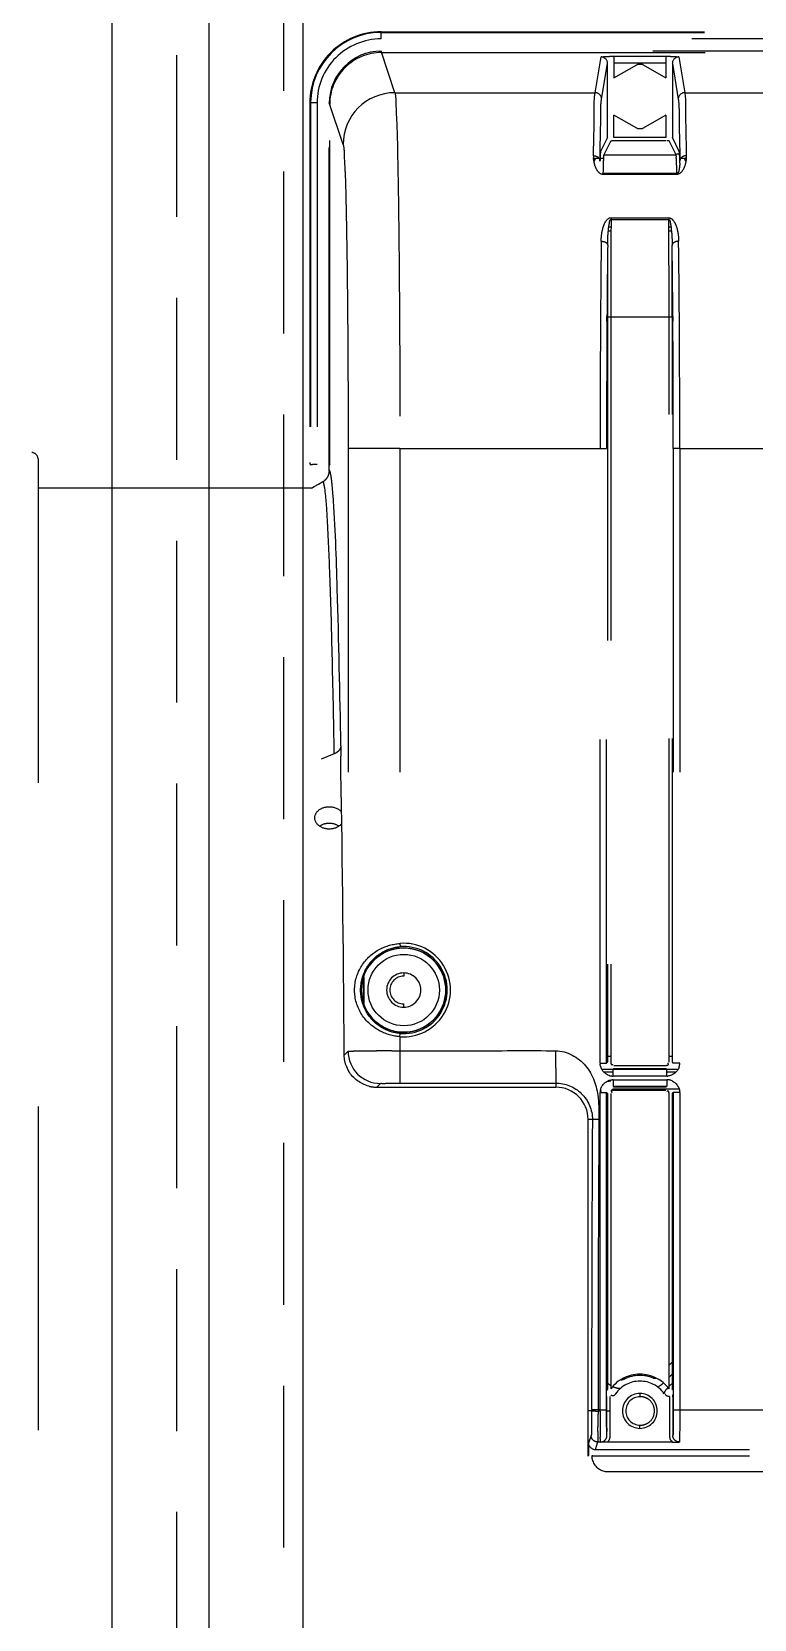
# Model space of a CAD drawing. Header units: millimetres. Extents: x 17886 to 18265, y -8727 to -7321.
# Drawn here: x 17941.433 to 17942.55, y -8659.464 to -8657.013 of the extents above; entities that cross this region are included whole.
import ezdxf

# ---------------------------------------------------------------- set-up
doc = ezdxf.new("R2010")
doc.units = ezdxf.units.MM
doc.linetypes.add('DASHED2', pattern=[0.375, 0.25, -0.125])
doc.linetypes.add('EPL_DASH', pattern=[1, 0.5, -0.5])
doc.layers.add('3551370_DKREDXF_CONTINUOUS_LINE', color=7, linetype='Continuous')
doc.layers.add('a_rahmen235', color=7, linetype='Continuous')

msp = doc.modelspace()

# ---------------------------------------------------------------- linework, layer by layer
at = {"color": 8}
msp.add_lwpolyline([(17951.40698, -8643.90357), (17951.25698, -8644.05357), (17941.70698, -8644.05357), (17941.55698, -8643.90357), (17941.55698, -8665.00357), (17941.70698, -8665.00357), (17951.25698, -8665.00357), (17951.40698, -8665.00357), (17951.40698, -8643.90357), (17941.55698, -8643.90357), (17941.70698, -8644.05357), (17941.70698, -8665.00357), (17941.55698, -8665.00357), (17951.40698, -8665.00357), (17951.25698, -8665.00357), (17951.25698, -8644.05357)], dxfattribs=at)
at = {"color": 6}
msp.add_lwpolyline([(17941.35199, -8646.20357), (17941.85199, -8646.20357), (17941.85199, -8666.20357), (17941.35199, -8666.20357)], close=True, dxfattribs=at)
at = {"layer": '3551370_DKREDXF_CONTINUOUS_LINE', "color": 6, "linetype": 'EPL_DASH'}
for p, q in [((17941.97291, -8657.01257), (17943.87303, -8657.01257)), ((17941.97291, -8657.02363), (17941.97291, -8657.01364)), ((17941.97291, -8657.01364), (17943.87303, -8657.01364)), ((17941.99427, -8657.1067), (17941.97291, -8657.04257)), ((17942.30369, -8657.1067), (17942.31288, -8657.0515)), ((17942.33288, -8657.05046), (17942.41306, -8657.05046)), ((17942.33288, -8657.06044), (17942.41306, -8657.06044)), ((17942.43306, -8657.0515), (17942.44225, -8657.1067)), ((17942.31369, -8657.11669), (17942.32288, -8657.06148)), ((17942.42306, -8657.06148), (17942.43225, -8657.11669)), ((17941.99427, -8657.1067), (17942.30369, -8657.1067)), ((17942.44225, -8657.1067), (17943.40369, -8657.1067)), ((17941.86297, -8657.1226), (17941.86297, -8657.67757)), ((17941.86405, -8657.1226), (17941.86405, -8657.68149)), ((17941.87403, -8657.1226), (17941.86405, -8657.1226)), ((17941.91428, -8657.18659), (17941.89297, -8657.1226)), ((17942.31713, -8657.20263), (17942.42881, -8657.20263)), ((17942.43448, -8657.19659), (17942.43455, -8657.20173)), ((17942.30432, -8657.20825), (17942.30199, -8657.21292)), ((17942.44395, -8657.21291), (17942.44162, -8657.20825)), ((17942.32204, -8657.45929), (17942.32209, -8657.45244)), ((17942.32288, -8657.45264), (17942.42306, -8657.45264)), ((17942.42385, -8657.45244), (17942.4239, -8657.45929)), ((17941.44297, -8657.67239), (17941.44297, -8660.61274)), ((17942.00204, -8657.65595), (17941.92206, -8657.65595)), ((17941.92206, -8657.65595), (17941.92206, -8658.58687)), ((17942.00204, -8657.65596), (17942.3114, -8657.65596)), ((17942.00204, -8657.65596), (17942.00204, -8658.42054)), ((17942.3114, -8657.65595), (17942.3214, -8657.65595)), ((17942.3114, -8658.60537), (17942.3114, -8657.65596)), ((17942.3214, -8658.60537), (17942.3214, -8657.65595)), ((17942.43454, -8657.65595), (17942.42454, -8657.65595)), ((17942.42454, -8657.65595), (17942.42454, -8658.60537)), ((17942.43454, -8657.65596), (17943.4114, -8657.65596)), ((17942.43454, -8657.65596), (17942.43454, -8658.60537)), ((17941.8655, -8657.71757), (17941.44297, -8657.71757)), ((17942.00204, -8658.42054), (17942.00245, -8658.42552)), ((17942.00204, -8658.56459), (17942.00245, -8658.55961)), ((17942.00204, -8658.56459), (17942.00204, -8658.63635)), ((17941.91601, -8658.59292), (17941.92206, -8658.58687)), ((17942.41455, -8658.62536), (17942.33139, -8658.62536)), ((17942.41454, -8658.61536), (17942.3314, -8658.61536)), ((17941.96635, -8658.64257), (17941.97205, -8658.63687)), ((17941.96635, -8658.64257), (17942.24297, -8658.64257)), ((17942.24297, -8658.63635), (17942.24297, -8658.64257)), ((17942.3114, -8659.14061), (17942.3114, -8658.65099)), ((17942.3214, -8659.14061), (17942.3214, -8658.65099)), ((17942.33139, -8658.631), (17942.41455, -8658.631)), ((17942.3314, -8658.64099), (17942.41454, -8658.64099)), ((17942.42454, -8658.65099), (17942.42454, -8659.14061)), ((17942.43454, -8658.65099), (17942.43454, -8659.14061)), ((17942.29956, -8658.69261), (17942.29297, -8658.69257)), ((17942.29297, -8659.14061), (17942.29297, -8658.69257)), ((17942.30956, -8658.69266), (17942.29956, -8658.69261)), ((17942.29297, -8659.14257), (17942.29297, -8659.14061)), ((17942.2983, -8659.14257), (17942.29297, -8659.14257)), ((17942.2983, -8659.14257), (17942.29829, -8659.14601)), ((17942.3114, -8659.14061), (17942.3214, -8659.14061)), ((17942.42454, -8659.14061), (17943.4214, -8659.14061)), ((17942.29829, -8659.14601), (17942.29828, -8659.14941)), ((17942.29764, -8659.18056), (17942.29366, -8659.19248)), ((17942.30763, -8659.19054), (17942.30365, -8659.2025)), ((17942.4229, -8659.19094), (17942.32305, -8659.19094)), ((17943.41206, -8659.19054), (17942.43388, -8659.19054))]:
    msp.add_line(p, q, dxfattribs=at)
at = {"layer": '3551370_DKREDXF_CONTINUOUS_LINE', "color": 7, "linetype": 'EPL_DASH'}
for p, q in [((17942.95297, -8657.02363), (17941.97291, -8657.02363)), ((17942.89297, -8657.04257), (17941.97291, -8657.04257)), ((17941.9736, -8657.04464), (17942.96245, -8657.04464)), ((17942.33288, -8657.05046), (17942.33288, -8657.0839)), ((17942.41306, -8657.05046), (17942.41306, -8657.06044)), ((17942.41306, -8657.06044), (17942.41306, -8657.0839)), ((17942.32288, -8657.17613), (17942.32288, -8657.06148)), ((17942.33288, -8657.0839), (17942.36797, -8657.06364)), ((17942.37797, -8657.06364), (17942.41306, -8657.0839)), ((17942.42306, -8657.06148), (17942.42306, -8657.17613)), ((17941.87403, -8657.1226), (17941.87403, -8657.681)), ((17941.89297, -8657.69138), (17941.89297, -8657.1226)), ((17941.89367, -8657.68048), (17941.89367, -8657.12469)), ((17942.33288, -8657.17604), (17942.33288, -8657.14124)), ((17942.36797, -8657.16149), (17942.33288, -8657.14124)), ((17942.41306, -8657.14124), (17942.37797, -8657.16149)), ((17942.41306, -8657.14124), (17942.41306, -8657.17604)), ((17942.32288, -8657.17613), (17942.31213, -8657.19763)), ((17942.32788, -8657.18113), (17942.31713, -8657.20263)), ((17942.41306, -8657.17604), (17942.33288, -8657.17604)), ((17942.41306, -8657.18104), (17942.33288, -8657.18104)), ((17942.42881, -8657.20263), (17942.41806, -8657.18113)), ((17942.43381, -8657.19763), (17942.42306, -8657.17613)), ((17942.30995, -8657.20825), (17942.30432, -8657.20825)), ((17942.31713, -8657.20825), (17942.31125, -8657.20825)), ((17942.43006, -8657.23125), (17942.31588, -8657.23125)), ((17942.44162, -8657.20825), (17942.43599, -8657.20825)), ((17942.43006, -8657.23284), (17942.31588, -8657.23284)), ((17942.3284, -8657.30253), (17942.32832, -8657.3139)), ((17942.3284, -8657.2998), (17942.41754, -8657.2998)), ((17942.3284, -8657.29981), (17942.3284, -8657.30253)), ((17942.3284, -8657.30253), (17942.41754, -8657.30253)), ((17942.41754, -8657.29981), (17942.41754, -8657.30253)), ((17942.41762, -8657.3139), (17942.41754, -8657.30253)), ((17942.32417, -8657.32009), (17942.3283, -8657.32009)), ((17942.32484, -8657.3141), (17942.32833, -8657.3141)), ((17942.32832, -8657.3139), (17942.32828, -8657.31983)), ((17942.41761, -8657.3141), (17942.4211, -8657.3141)), ((17942.41766, -8657.31983), (17942.41762, -8657.3139)), ((17942.41764, -8657.32009), (17942.42177, -8657.32009)), ((17942.32816, -8657.34184), (17942.32811, -8657.35114)), ((17942.41783, -8657.35114), (17942.41778, -8657.34184)), ((17942.32288, -8657.45263), (17942.32288, -8658.60388)), ((17942.32788, -8657.45264), (17942.32788, -8658.60388)), ((17942.41806, -8658.60388), (17942.41806, -8657.45264)), ((17942.42306, -8658.60388), (17942.42306, -8657.45263)), ((17941.8637, -8657.68184), (17941.86405, -8657.68149)), ((17941.89367, -8657.68048), (17941.89297, -8657.68257)), ((17941.8655, -8657.71757), (17941.86981, -8657.71508)), ((17941.86981, -8657.71508), (17941.87648, -8657.71123)), ((17941.87648, -8657.71123), (17941.88315, -8657.70738)), ((17941.90068, -8658.12764), (17941.88054, -8658.1358)), ((17941.91037, -8658.11722), (17941.91055, -8658.12718)), ((17941.91055, -8658.12718), (17941.91062, -8658.13133)), ((17941.9109, -8658.11539), (17941.91062, -8658.13133)), ((17942.00797, -8658.46613), (17942.00797, -8658.47113)), ((17942.00797, -8658.51901), (17942.00797, -8658.51401)), ((17942.32288, -8658.60388), (17942.3214, -8658.60537)), ((17942.32288, -8658.59466), (17942.32788, -8658.59466)), ((17942.41806, -8658.59466), (17942.42306, -8658.59466)), ((17942.42454, -8658.60537), (17942.42306, -8658.60388)), ((17942.3114, -8658.60537), (17942.3214, -8658.60537)), ((17942.31396, -8658.61466), (17942.3314, -8658.61466)), ((17942.31712, -8658.61902), (17942.33139, -8658.61902)), ((17942.33139, -8658.62536), (17942.33139, -8658.61536)), ((17942.33288, -8658.61388), (17942.3314, -8658.61536)), ((17942.33288, -8658.60888), (17942.41306, -8658.60888)), ((17942.33288, -8658.61388), (17942.41306, -8658.61388)), ((17942.41454, -8658.61536), (17942.41306, -8658.61388)), ((17942.41454, -8658.61466), (17942.43198, -8658.61466)), ((17942.41455, -8658.62536), (17942.41455, -8658.61536)), ((17942.41455, -8658.61902), (17942.42882, -8658.61902)), ((17942.43454, -8658.60537), (17942.42454, -8658.60537)), ((17942.3114, -8658.65099), (17942.3214, -8658.65099)), ((17942.3133, -8658.65093), (17942.31328, -8658.64786)), ((17942.3214, -8658.65099), (17942.32288, -8658.65248)), ((17942.32288, -8658.65248), (17942.32288, -8659.10825)), ((17942.32379, -8658.6327), (17942.32818, -8658.6327)), ((17942.32788, -8658.65248), (17942.32788, -8659.10825)), ((17942.33139, -8658.631), (17942.33139, -8658.64099)), ((17942.3314, -8658.64099), (17942.33288, -8658.64248)), ((17942.41306, -8658.64248), (17942.33288, -8658.64248)), ((17942.43454, -8658.64574), (17942.33288, -8658.64574)), ((17942.41306, -8658.64748), (17942.33288, -8658.64748)), ((17942.41306, -8658.64248), (17942.41454, -8658.64099)), ((17942.41455, -8658.631), (17942.41455, -8658.64099)), ((17942.41806, -8659.10825), (17942.41806, -8658.65248)), ((17942.42306, -8658.65248), (17942.42454, -8658.65099)), ((17942.42306, -8659.10825), (17942.42306, -8658.65248)), ((17942.43454, -8658.65099), (17942.42454, -8658.65099)), ((17942.41806, -8659.07179), (17942.42306, -8659.06679)), ((17942.42258, -8659.08595), (17942.41806, -8659.09046)), ((17942.37297, -8659.11569), (17942.37297, -8659.12069)), ((17942.40916, -8659.09932), (17942.40696, -8659.10151)), ((17942.41634, -8659.10654), (17942.41418, -8659.1087)), ((17942.42306, -8659.09984), (17942.41885, -8659.10404)), ((17942.42358, -8659.10985), (17942.42384, -8659.11067)), ((17942.29297, -8659.21255), (17942.29297, -8659.14257)), ((17942.3083, -8659.14061), (17942.2983, -8659.14061)), ((17942.2983, -8659.14061), (17942.2983, -8659.14257)), ((17942.30829, -8659.14306), (17942.30829, -8659.14736)), ((17942.3114, -8659.14061), (17942.3083, -8659.14061)), ((17942.3083, -8659.14257), (17942.3114, -8659.14257)), ((17942.3114, -8659.14306), (17942.3114, -8659.14061)), ((17942.3221, -8659.18068), (17942.3221, -8659.12013)), ((17942.3221, -8659.14257), (17942.3271, -8659.14257)), ((17942.3271, -8659.18068), (17942.3271, -8659.12013)), ((17942.41884, -8659.12013), (17942.41884, -8659.18068)), ((17942.42384, -8659.12013), (17942.42384, -8659.18068)), ((17942.37297, -8659.16944), (17942.37297, -8659.16444)), ((17942.31206, -8659.19054), (17942.30763, -8659.19054)), ((17942.31212, -8659.19069), (17942.31206, -8659.19054)), ((17942.3221, -8659.18068), (17942.32206, -8659.18056)), ((17942.42388, -8659.18056), (17942.42384, -8659.18068)), ((17942.43388, -8659.19054), (17942.43383, -8659.19069)), ((17942.29341, -8659.21124), (17942.29297, -8659.21255)), ((17943.54229, -8659.2025), (17942.30365, -8659.2025)), ((17943.54229, -8659.21249), (17942.30365, -8659.21249)), ((17942.32339, -8659.23625), (17943.52255, -8659.23625))]:
    msp.add_line(p, q, dxfattribs=at)
for radius in [0.06517, 0.05517]:
    msp.add_circle((17942.00797, -8658.49257), radius, dxfattribs=at)
at = {"layer": '3551370_DKREDXF_CONTINUOUS_LINE', "color": 6, "linetype": 'EPL_DASH'}
for centre, radius, start, end in [((17941.97294, -8657.12254), 0.10997, 90.01754, 180.03325), ((17941.97295, -8657.12254), 0.1089, 90.60424, 179.44797), ((17941.97292, -8657.1218), 0.10816, 90.00322, 90.59199), ((17941.99431, -8657.18673), 0.08003, 90.02824, 179.90191), ((17942.30369, -8657.1167), 0.01, 0.05205, 90.02435), ((17942.44225, -8657.1167), 0.01, 89.97565, 179.94795), ((17941.97249, -8657.12261), 0.10844, 179.4103, 179.99712), ((17942.40691, -8657.31766), 0.02228, 33.75613, 38.56822), ((17970.51842, -8657.65103), 28.20702, 179.360338, 180.010006), ((17963.67718, -8657.60251), 21.35562, 179.300895, 179.597356), ((17922.40071, -8657.58971), 20.02361, 0.392783, 0.708966), ((17916.97299, -8657.63595), 25.46156, 359.954968, 0.674688), ((17971.87201, -8657.65488), 29.55061, 179.620752, 180.002065), ((17913.9061, -8657.65149), 28.51844, 359.991034, 0.386149), ((17941.43297, -8657.67239), 0.01, 0, 89), ((17941.58003, -8657.74292), 0.31883, 5.92615, 6.73371), ((17941.48889, -8657.75253), 0.41047, 5.67724, 5.94805), ((17941.89297, -8658.26459), 0.0294, 87.76646, 92.25183), ((17942.00797, -8658.49257), 0.07227, 265.29726, 94.70274), ((17942.00797, -8658.49257), 0.06727, 265.29726, 94.70274), ((17942.00797, -8658.49257), 0.02644, 90, 270), ((17941.97207, -8658.58686), 0.05001, 180.02106, 269.97894), ((17941.99973, -8668.98266), 10.3963, 90.055465, 90.185357), ((17939.27482, -8658.59638), 2.96817, 0.06617, 0.19351), ((17934.87441, -8658.59635), 7.36858, 359.87019, 0.026356), ((17941.966, -8658.59238), 0.05002, 201.00621, 211.10734), ((17941.96638, -8658.5919), 0.05067, 255.63367, 269.96215), ((17942.24297, -8658.69257), 0.05, 0.00026, 89.99996), ((18019.59571, -8659.13529), 77.29741, 179.6718623, 180.003942), ((18020.04888, -8659.13683), 77.74058, 179.6726397, 180.0027838), ((17942.37297, -8659.14257), 0.02687, 90, 270), ((17942.88355, -8659.15933), 0.56204, 180.89838, 181.55051)]:
    msp.add_arc(centre, radius, start, end, dxfattribs=at)
at = {"layer": '3551370_DKREDXF_CONTINUOUS_LINE', "color": 7, "linetype": 'EPL_DASH'}
for centre, radius, start, end in [((17941.97295, -8657.12254), 0.09891, 90.02129, 180.03519), ((17941.97363, -8657.1246), 0.07997, 90.02428, 180.06302), ((17942.31289, -8657.06149), 0.01, 0.05205, 90.02435), ((17942.43305, -8657.06149), 0.01, 89.97565, 179.94795), ((17942.41628, -8657.28815), 0.10709, 90.05512, 90.89369), ((17942.34859, -8657.20454), 0.04734, 179.30709, 183.19347), ((17942.71602, -8657.22312), 0.40491, 177.36621, 177.88352), ((17942.30433, -8657.19821), 0.01004, 255.1695, 269.94572), ((17943.00795, -8657.23405), 0.69704, 177.87238, 178.20287), ((17942.37863, -8657.21335), 0.05607, 357.8941, 1.18718), ((17942.10731, -8657.34971), 0.31585, 5.38162, 5.90409), ((17964.5092, -8657.45124), 22.18632, 179.717759, 180.003606), ((17964.22167, -8657.45179), 21.89379, 179.736602, 180.002219), ((17920.52426, -8657.45179), 21.89379, 359.997782, 0.263398), ((17920.23673, -8657.45124), 22.18632, 359.996394, 0.282241), ((17941.87307, -8657.69003), 0.02007, 330.03544, 344.9444), ((17941.87307, -8657.69005), 0.02008, 344.99644, 356.16596), ((17941.87323, -8657.69005), 0.01992, 356.16206, 359.99577), ((17941.87309, -8657.68998), 0.02009, 300.03808, 313.47789), ((17941.87308, -8657.69001), 0.02008, 313.54123, 329.97279), ((17942.00797, -8658.49257), 0.06509, 216.36913, 143.63087), ((17947.23128, -8658.49257), 5.28499, 179.78279, 180.21699), ((17942.00797, -8658.49257), 0.02144, 90, 270), ((17942.00797, -8658.49257), 0.02644, 270, 90), ((17942.33123, -8658.60536), 0.01983, 180.00855, 184.53392), ((17942.33142, -8658.60519), 0.02017, 252.10942, 269.92302), ((17942.41454, -8658.60542), 0.01994, 270.02659, 274.49378), ((17942.4144, -8658.60534), 0.02014, 342.02571, 359.92579), ((17942.33154, -8658.65102), 0.02014, 162.02571, 179.92579), ((17942.3314, -8658.65093), 0.01994, 90.02659, 94.49378), ((17942.41452, -8658.65117), 0.02017, 72.10942, 89.92302), ((17942.41471, -8658.651), 0.01983, 0.00855, 4.53392), ((17942.37297, -8659.14257), 0.05666, 37.27365, 142.72635), ((17942.34297, -8659.07932), 0.01509, 274.83159, 295.37693), ((17942.37297, -8659.14257), 0.05491, 67.74825, 115.37693), ((17942.43499, -8659.14607), 0.11831, 161.36085, 162.59028), ((17942.34288, -8659.07949), 0.02808, 224.07551, 229.00638), ((17942.34293, -8659.07943), 0.02816, 229.02024, 237.32382), ((17942.34301, -8659.07919), 0.02841, 245.27323, 262.0383), ((17942.37297, -8659.14257), 0.04605, 35.37065, 144.62935), ((17942.34297, -8659.07929), 0.0283, 262.08964, 271.12198), ((17942.37297, -8659.14257), 0.02687, 270, 90), ((17942.3964, -8659.091), 0.01488, 282.4552, 295.63307), ((17942.4247, -8659.11926), 0.01491, 152.2271, 166.12311), ((17942.42483, -8659.11935), 0.01506, 134.98352, 152.15279), ((17942.31043, -8659.14624), 0.11885, 17.82915, 18.63759), ((17942.30845, -8658.95111), 0.19195, 268.82366, 269.95215), ((17945.76388, -8659.14076), 3.45248, 180.03817, 180.20507), ((17942.37297, -8659.14257), 0.02187, 90, 270), ((17942.37297, -8659.14257), 0.0225, 310.15044, 50.17641), ((17940.17075, -8659.1478), 2.13753, 359.28852, 359.78605), ((17938.99813, -8659.14115), 3.31016, 359.74667, 359.89245), ((17944.48513, -8659.14725), 2.17372, 180.15464, 180.73208), ((17943.19033, -8659.164), 0.87881, 180.71884, 181.23965), ((17942.31215, -8659.18067), 0.01495, 356.4238, 359.96179), ((17942.32359, -8659.21122), 0.02518, 181.27954, 198.89987), ((17942.32339, -8659.21127), 0.02498, 198.92885, 269.98439)]:
    msp.add_arc(centre, radius, start, end, dxfattribs=at)
for centre, major_axis, ratio, start_param, end_param in [((17941.97298, -8657.12268), (-0.02532, 0.07602), 0.9984779, -0.3210504, 1.2488326), ((17941.86547, -8657.68006), (-0.00131, 0.00557), 0.3829025, 1.0194152, 1.7548827), ((17941.87403, -8657.68152), (0.01, 0), 0.0524078, 1.5707963, 3.0892328)]:
    msp.add_ellipse(centre, major_axis=major_axis, ratio=ratio, start_param=start_param, end_param=end_param, dxfattribs=at)
at = {"layer": '3551370_DKREDXF_CONTINUOUS_LINE', "color": 6, "linetype": 'EPL_DASH'}
msp.add_ellipse((17941.89297, -8659.14257), major_axis=(0, 1.43), ratio=0.0174551, start_param=-1.1762701, end_param=-0.785322, dxfattribs=at)
at = {"layer": '3551370_DKREDXF_CONTINUOUS_LINE', "color": 7, "linetype": 'EPL_DASH'}
for points, knots in [([(17942.31288, -8657.0515), (17942.31298, -8657.05096), (17942.31588, -8657.05131), (17942.31921, -8657.0505), (17942.32576, -8657.05058), (17942.33034, -8657.05046), (17942.33288, -8657.05046)], [0, 0, 0, 0, 0.0807324, 0.2978914, 0.6203131, 1, 1, 1, 1]), ([(17942.41306, -8657.05046), (17942.4156, -8657.05046), (17942.42018, -8657.05058), (17942.42673, -8657.0505), (17942.43006, -8657.05131), (17942.43296, -8657.05096), (17942.43306, -8657.0515)], [0, 0, 0, 0, 0.379686, 0.7021128, 0.9192682, 1, 1, 1, 1]), ([(17942.33288, -8657.18104), (17942.33235, -8657.18104), (17942.33121, -8657.18104), (17942.33029, -8657.18104), (17942.32856, -8657.18106), (17942.32949, -8657.18109), (17942.32973, -8657.1811)], [0, 0, 0, 0, 0.346953, 0.67883, 0.8427119, 1, 1, 1, 1]), ([(17942.41806, -8657.18113), (17942.418, -8657.181), (17942.41717, -8657.18123), (17942.41667, -8657.18106), (17942.41618, -8657.18106)], [0, 0, 0, 0, 0.2173796, 1, 1, 1, 1]), ([(17942.31213, -8657.19763), (17942.31203, -8657.19783), (17942.31178, -8657.20018), (17942.31164, -8657.20244), (17942.31154, -8657.20452)], [0, 0, 0, 0, 0.0970211, 1, 1, 1, 1]), ([(17942.3167, -8657.2064), (17942.31667, -8657.20702), (17942.31649, -8657.21022), (17942.31637, -8657.21342), (17942.31628, -8657.216)], [0, 0, 0, 0, 0.193628, 1, 1, 1, 1]), ([(17942.31713, -8657.20263), (17942.31695, -8657.20298), (17942.31691, -8657.2043), (17942.31676, -8657.20553), (17942.3167, -8657.2064)], [0, 0, 0, 0, 0.3092424, 1, 1, 1, 1]), ([(17942.43381, -8657.19763), (17942.43381, -8657.19882), (17942.4337, -8657.20147), (17942.43061, -8657.20196), (17942.42982, -8657.20134)], [0, 0, 0, 0, 0.5430297, 1, 1, 1, 1]), ([(17942.31628, -8657.216), (17942.31625, -8657.21709), (17942.31609, -8657.22217), (17942.31597, -8657.22726), (17942.31588, -8657.23125)], [0, 0, 0, 0, 0.2157525, 1, 1, 1, 1]), ([(17942.43466, -8657.21541), (17942.43457, -8657.21798), (17942.4338, -8657.22255), (17942.43306, -8657.23129), (17942.43006, -8657.23125)], [0, 0, 0, 0, 0.4621547, 1, 1, 1, 1]), ([(17942.44418, -8657.20791), (17942.44376, -8657.20803), (17942.44291, -8657.20819), (17942.44205, -8657.20825), (17942.44162, -8657.20825)], [0, 0, 0, 0, 0.5014242, 1, 1, 1, 1]), ([(17942.32482, -8657.3141), (17942.32507, -8657.31212), (17942.32609, -8657.3089), (17942.32633, -8657.30256), (17942.3284, -8657.30253)], [0, 0, 0, 0, 0.4903991, 1, 1, 1, 1]), ([(17942.32417, -8657.32009), (17942.32423, -8657.31946), (17942.32435, -8657.3182), (17942.32449, -8657.31694), (17942.32456, -8657.31631)], [0, 0, 0, 0, 0.4984191, 1, 1, 1, 1]), ([(17942.32456, -8657.31631), (17942.3246, -8657.31594), (17942.32468, -8657.3152), (17942.32477, -8657.31447), (17942.32482, -8657.3141)], [0, 0, 0, 0, 0.5001686, 1, 1, 1, 1]), ([(17942.42112, -8657.3141), (17942.42119, -8657.31462), (17942.42132, -8657.31565), (17942.42143, -8657.3167), (17942.42148, -8657.31722)], [0, 0, 0, 0, 0.4973036, 1, 1, 1, 1]), ([(17941.9109, -8658.11539), (17941.91089, -8658.11584), (17941.91081, -8658.11675), (17941.91061, -8658.11763), (17941.91049, -8658.11807)], [0, 0, 0, 0, 0.496733, 1, 1, 1, 1]), ([(17942.32788, -8658.60388), (17942.32788, -8658.60432), (17942.32796, -8658.60523), (17942.32817, -8658.60612), (17942.32835, -8658.60655)], [0, 0, 0, 0, 0.4858125, 1, 1, 1, 1]), ([(17942.32835, -8658.60655), (17942.32848, -8658.60687), (17942.32879, -8658.60747), (17942.32945, -8658.60777), (17942.32975, -8658.60777)], [0, 0, 0, 0, 0.5331753, 1, 1, 1, 1]), ([(17942.32975, -8658.60777), (17942.33, -8658.60777), (17942.33058, -8658.6076), (17942.33106, -8658.60725), (17942.33132, -8658.60703)], [0, 0, 0, 0, 0.4157906, 1, 1, 1, 1]), ([(17942.41306, -8658.60888), (17942.4135, -8658.60888), (17942.41441, -8658.6088), (17942.41531, -8658.60859), (17942.41575, -8658.60841)], [0, 0, 0, 0, 0.486147, 1, 1, 1, 1]), ([(17942.41575, -8658.60841), (17942.41606, -8658.60827), (17942.41665, -8658.60797), (17942.41695, -8658.60732), (17942.41695, -8658.60702)], [0, 0, 0, 0, 0.5326391, 1, 1, 1, 1]), ([(17942.41695, -8658.60702), (17942.41695, -8658.60677), (17942.41677, -8658.60619), (17942.41642, -8658.60571), (17942.4162, -8658.60544)], [0, 0, 0, 0, 0.4155227, 1, 1, 1, 1]), ([(17942.32851, -8658.64831), (17942.32851, -8658.64845), (17942.32855, -8658.64873), (17942.32865, -8658.64901), (17942.32871, -8658.64914)], [0, 0, 0, 0, 0.4701567, 1, 1, 1, 1]), ([(17942.33019, -8658.64795), (17942.32988, -8658.64808), (17942.32929, -8658.64839), (17942.32899, -8658.64904), (17942.32899, -8658.64934)], [0, 0, 0, 0, 0.5326391, 1, 1, 1, 1]), ([(17942.32899, -8658.64934), (17942.32899, -8658.64959), (17942.32917, -8658.65017), (17942.32952, -8658.65065), (17942.32974, -8658.65091)], [0, 0, 0, 0, 0.4155227, 1, 1, 1, 1]), ([(17942.33288, -8658.64748), (17942.33244, -8658.64748), (17942.33153, -8658.64756), (17942.33063, -8658.64777), (17942.33019, -8658.64795)], [0, 0, 0, 0, 0.486147, 1, 1, 1, 1]), ([(17942.41619, -8658.64858), (17942.41594, -8658.64858), (17942.41536, -8658.64876), (17942.41488, -8658.64911), (17942.41462, -8658.64933)], [0, 0, 0, 0, 0.4157906, 1, 1, 1, 1]), ([(17942.41759, -8658.6498), (17942.41746, -8658.64949), (17942.41715, -8658.64889), (17942.41649, -8658.64858), (17942.41619, -8658.64858)], [0, 0, 0, 0, 0.5331753, 1, 1, 1, 1]), ([(17942.41806, -8658.65248), (17942.41806, -8658.65204), (17942.41798, -8658.65113), (17942.41777, -8658.65024), (17942.41759, -8658.6498)], [0, 0, 0, 0, 0.4858125, 1, 1, 1, 1]), ([(17942.39376, -8659.09174), (17942.39434, -8659.09198), (17942.39558, -8659.09226), (17942.39687, -8659.09214), (17942.39745, -8659.09191)], [0, 0, 0, 0, 0.5015418, 1, 1, 1, 1]), ([(17942.33542, -8659.11591), (17942.33462, -8659.11705), (17942.33311, -8659.11971), (17942.32958, -8659.1193), (17942.32856, -8659.11843)], [0, 0, 0, 0, 0.5081965, 1, 1, 1, 1]), ([(17942.41689, -8659.12009), (17942.41542, -8659.11998), (17942.41279, -8659.11902), (17942.4127, -8659.11672), (17942.41275, -8659.11608)], [0, 0, 0, 0, 0.6981209, 1, 1, 1, 1]), ([(17942.42377, -8659.11789), (17942.42356, -8659.11832), (17942.42324, -8659.1192), (17942.4233, -8659.12017), (17942.42347, -8659.12058)], [0, 0, 0, 0, 0.5184516, 1, 1, 1, 1]), ([(17942.29912, -8659.14275), (17942.29892, -8659.14273), (17942.29869, -8659.14267), (17942.29832, -8659.14265), (17942.2983, -8659.14257)], [0, 0, 0, 0, 0.7110658, 1, 1, 1, 1]), ([(17942.30129, -8659.14291), (17942.30087, -8659.14289), (17942.30015, -8659.14285), (17942.29943, -8659.14279), (17942.29912, -8659.14275)], [0, 0, 0, 0, 0.5710014, 1, 1, 1, 1]), ([(17942.30451, -8659.14302), (17942.30394, -8659.143), (17942.30287, -8659.14298), (17942.30179, -8659.14294), (17942.30129, -8659.14291)], [0, 0, 0, 0, 0.531553, 1, 1, 1, 1]), ([(17942.41884, -8659.12013), (17942.41852, -8659.12013), (17942.41787, -8659.12014), (17942.41722, -8659.12012), (17942.41689, -8659.12009)], [0, 0, 0, 0, 0.4890767, 1, 1, 1, 1]), ([(17942.42347, -8659.12058), (17942.42354, -8659.12074), (17942.42371, -8659.12105), (17942.42395, -8659.12131), (17942.42409, -8659.12143)], [0, 0, 0, 0, 0.4816776, 1, 1, 1, 1]), ([(17942.29366, -8659.19248), (17942.29363, -8659.19358), (17942.29345, -8659.19983), (17942.29341, -8659.20609), (17942.29341, -8659.21124)], [0, 0, 0, 0, 0.1760847, 1, 1, 1, 1]), ([(17942.30769, -8659.19013), (17942.30769, -8659.19021), (17942.30767, -8659.19035), (17942.30765, -8659.19049), (17942.30763, -8659.19054)], [0, 0, 0, 0, 0.6101234, 1, 1, 1, 1]), ([(17942.30811, -8659.17434), (17942.30809, -8659.17629), (17942.30797, -8659.18155), (17942.30802, -8659.18683), (17942.30769, -8659.19013)], [0, 0, 0, 0, 0.3702115, 1, 1, 1, 1]), ([(17942.31206, -8659.19054), (17942.312, -8659.1903), (17942.31187, -8659.18778), (17942.31178, -8659.18528), (17942.31173, -8659.18301)], [0, 0, 0, 0, 0.0974325, 1, 1, 1, 1]), ([(17942.42069, -8659.18789), (17942.42101, -8659.18824), (17942.42182, -8659.18888), (17942.42278, -8659.18924), (17942.42329, -8659.18938)], [0, 0, 0, 0, 0.4700943, 1, 1, 1, 1])]:
    msp.add_open_spline(points, degree=3, knots=knots, dxfattribs=at)
for points in [[(17942.36797, -8657.06364), (17942.37086, -8657.06198), (17942.37508, -8657.06198), (17942.37797, -8657.06364)], [(17942.37797, -8657.16149), (17942.37508, -8657.16316), (17942.37086, -8657.16316), (17942.36797, -8657.16149)], [(17942.30125, -8657.20397), (17942.30444, -8657.20398), (17942.30806, -8657.20548), (17942.30989, -8657.20809)], [(17942.30305, -8657.21761), (17942.30209, -8657.21422), (17942.30152, -8657.2107), (17942.30132, -8657.20718)], [(17942.44469, -8657.20397), (17942.4415, -8657.20398), (17942.43788, -8657.20548), (17942.43605, -8657.20809)], [(17942.44469, -8657.20397), (17942.44475, -8657.20903), (17942.44402, -8657.21417), (17942.44247, -8657.21899)], [(17942.30913, -8657.22943), (17942.30613, -8657.22617), (17942.30427, -8657.22187), (17942.30305, -8657.21761)], [(17942.31588, -8657.23284), (17942.31336, -8657.23287), (17942.31083, -8657.23128), (17942.30913, -8657.22943)], [(17942.30989, -8657.20809), (17942.31072, -8657.20927), (17942.31124, -8657.21075), (17942.31125, -8657.21219)], [(17942.43647, -8657.22978), (17942.43478, -8657.23144), (17942.43243, -8657.23286), (17942.43006, -8657.23284)], [(17942.43605, -8657.20809), (17942.43522, -8657.20927), (17942.4347, -8657.21075), (17942.43469, -8657.21219)], [(17942.44247, -8657.21899), (17942.4412, -8657.22291), (17942.4394, -8657.22689), (17942.43647, -8657.22978)], [(17942.41754, -8657.30253), (17942.4192, -8657.3025), (17942.4196, -8657.30531), (17942.41982, -8657.30695)], [(17942.32315, -8657.34195), (17942.32321, -8657.33465), (17942.32348, -8657.32735), (17942.32417, -8657.32009)], [(17942.32828, -8657.31983), (17942.32824, -8657.32717), (17942.3282, -8657.3345), (17942.32816, -8657.34184)], [(17942.41778, -8657.34184), (17942.41774, -8657.3345), (17942.4177, -8657.32717), (17942.41766, -8657.31983)], [(17942.41982, -8657.30695), (17942.42016, -8657.30935), (17942.4208, -8657.3117), (17942.42112, -8657.3141)], [(17942.42177, -8657.32009), (17942.42245, -8657.32735), (17942.42273, -8657.33465), (17942.42279, -8657.34195)], [(17941.90487, -8658.12539), (17941.90357, -8658.12629), (17941.90215, -8658.12704), (17941.90068, -8658.12764)], [(17941.91049, -8658.11807), (17941.90963, -8658.12102), (17941.90739, -8658.12363), (17941.90487, -8658.12539)], [(17942.32522, -8658.62439), (17942.31817, -8658.6221), (17942.31204, -8658.61432), (17942.31146, -8658.60693)], [(17942.43356, -8658.61156), (17942.43127, -8658.6186), (17942.42348, -8658.62472), (17942.4161, -8658.6253)], [(17942.31238, -8658.6448), (17942.31467, -8658.63776), (17942.32246, -8658.63164), (17942.32984, -8658.63106)], [(17942.32372, -8658.6335), (17942.32515, -8658.63302), (17942.32667, -8658.6327), (17942.32818, -8658.6327)], [(17942.33288, -8658.64574), (17942.33119, -8658.64574), (17942.32851, -8658.64662), (17942.32851, -8658.64831)], [(17942.42072, -8658.63197), (17942.42777, -8658.63425), (17942.4339, -8658.64204), (17942.43448, -8658.64943)], [(17942.40696, -8659.10151), (17942.40577, -8659.10269), (17942.40435, -8659.10369), (17942.40284, -8659.10441)], [(17942.37297, -8659.12007), (17942.37555, -8659.12007), (17942.37817, -8659.12053), (17942.38059, -8659.1214)], [(17942.38059, -8659.1214), (17942.38305, -8659.12228), (17942.38538, -8659.12362), (17942.38738, -8659.12529)], [(17942.38065, -8659.16372), (17942.37821, -8659.1646), (17942.37557, -8659.16507), (17942.37297, -8659.16507)], [(17942.38748, -8659.15977), (17942.38547, -8659.16146), (17942.38312, -8659.16282), (17942.38065, -8659.16372)], [(17942.30365, -8659.2025), (17942.29893, -8659.20251), (17942.29366, -8659.19719), (17942.29366, -8659.19248)], [(17942.31206, -8659.19054), (17942.31378, -8659.19054), (17942.31556, -8659.19006), (17942.31706, -8659.1892)], [(17942.32305, -8659.19094), (17942.3194, -8659.19094), (17942.31576, -8659.19083), (17942.31212, -8659.19069)], [(17942.31706, -8659.1892), (17942.31855, -8659.18834), (17942.31985, -8659.18704), (17942.32071, -8659.18555)], [(17942.32071, -8659.18555), (17942.32157, -8659.18405), (17942.32206, -8659.18228), (17942.32206, -8659.18056)], [(17942.32305, -8659.19094), (17942.32536, -8659.18847), (17942.32686, -8659.18499), (17942.32707, -8659.1816)], [(17942.41884, -8659.18068), (17942.41884, -8659.18316), (17942.41899, -8659.18608), (17942.42069, -8659.18789)], [(17942.42289, -8659.19094), (17942.42654, -8659.19094), (17942.43018, -8659.19083), (17942.43383, -8659.19069)], [(17942.42523, -8659.18555), (17942.42437, -8659.18405), (17942.42388, -8659.18228), (17942.42388, -8659.18056)], [(17942.43388, -8659.19054), (17942.43055, -8659.19054), (17942.42689, -8659.18843), (17942.42523, -8659.18555)], [(17942.30365, -8659.21249), (17942.30189, -8659.21249), (17942.30011, -8659.21224), (17942.29841, -8659.21178)]]:
    msp.add_open_spline(points, degree=3, dxfattribs=at)
at = {"layer": '3551370_DKREDXF_CONTINUOUS_LINE', "color": 6, "linetype": 'EPL_DASH'}
for points, knots in [([(17941.99427, -8657.1067), (17941.99567, -8657.11163), (17941.99575, -8657.1285), (17941.99785, -8657.16236), (17941.99868, -8657.21426), (17941.99996, -8657.28186), (17942.00083, -8657.36297), (17942.00179, -8657.48917), (17942.00204, -8657.58802), (17942.00204, -8657.65596)], [0, 0, 0, 0, 0.0279743, 0.0907713, 0.1861973, 0.3108407, 0.4602329, 0.6290131, 1, 1, 1, 1]), ([(17942.30125, -8657.20397), (17942.30153, -8657.18115), (17942.30292, -8657.14884), (17942.30214, -8657.11619), (17942.30369, -8657.1067)], [0, 0, 0, 0, 0.7037436, 1, 1, 1, 1]), ([(17942.44225, -8657.1067), (17942.4438, -8657.11619), (17942.44302, -8657.14884), (17942.44441, -8657.18115), (17942.44469, -8657.20397)], [0, 0, 0, 0, 0.2962564, 1, 1, 1, 1]), ([(17942.31139, -8657.20173), (17942.31166, -8657.18182), (17942.31289, -8657.15357), (17942.3123, -8657.12502), (17942.31369, -8657.11669)], [0, 0, 0, 0, 0.7021923, 1, 1, 1, 1]), ([(17942.43225, -8657.11669), (17942.43356, -8657.12454), (17942.43306, -8657.15136), (17942.43422, -8657.17791), (17942.43448, -8657.19659)], [0, 0, 0, 0, 0.2987109, 1, 1, 1, 1]), ([(17941.91428, -8657.18659), (17941.91567, -8657.19076), (17941.91578, -8657.20526), (17941.91786, -8657.23413), (17941.9187, -8657.27851), (17941.91997, -8657.33627), (17941.92084, -8657.40558), (17941.92181, -8657.51342), (17941.92206, -8657.59789), (17941.92206, -8657.65595)], [0, 0, 0, 0, 0.0280254, 0.0908377, 0.1862643, 0.3109003, 0.4602802, 0.6290455, 1, 1, 1, 1]), ([(17942.42966, -8657.216), (17942.42955, -8657.2128), (17942.42899, -8657.20848), (17942.42938, -8657.20376), (17942.42881, -8657.20263)], [0, 0, 0, 0, 0.7163235, 1, 1, 1, 1]), ([(17942.43411, -8657.19965), (17942.43407, -8657.1992), (17942.43398, -8657.19853), (17942.43391, -8657.19783), (17942.43381, -8657.19763)], [0, 0, 0, 0, 0.6720454, 1, 1, 1, 1]), ([(17942.43469, -8657.21219), (17942.43464, -8657.21079), (17942.43449, -8657.20661), (17942.43434, -8657.20243), (17942.43411, -8657.19965)], [0, 0, 0, 0, 0.3336172, 1, 1, 1, 1]), ([(17942.43006, -8657.23125), (17942.43003, -8657.2298), (17942.42991, -8657.22472), (17942.42978, -8657.21963), (17942.42966, -8657.216)], [0, 0, 0, 0, 0.2839656, 1, 1, 1, 1]), ([(17942.31315, -8657.33613), (17942.31324, -8657.32934), (17942.31437, -8657.31728), (17942.32159, -8657.2998), (17942.3284, -8657.2998)], [0, 0, 0, 0, 0.4993344, 1, 1, 1, 1]), ([(17942.31315, -8657.33613), (17942.31443, -8657.33614), (17942.31821, -8657.33648), (17942.32309, -8657.33921), (17942.32315, -8657.34195)], [0, 0, 0, 0, 0.3178037, 1, 1, 1, 1]), ([(17942.43279, -8657.33613), (17942.43151, -8657.33614), (17942.42773, -8657.33648), (17942.42285, -8657.33921), (17942.42279, -8657.34195)], [0, 0, 0, 0, 0.3177949, 1, 1, 1, 1]), ([(17941.89595, -8657.70014), (17941.89559, -8657.6977), (17941.89484, -8657.6947), (17941.89412, -8657.69045), (17941.89314, -8657.69006)], [0, 0, 0, 0, 0.7022226, 1, 1, 1, 1]), ([(17941.88592, -8657.71736), (17941.88556, -8657.71494), (17941.88482, -8657.71197), (17941.88411, -8657.70777), (17941.88315, -8657.70738)], [0, 0, 0, 0, 0.7020185, 1, 1, 1, 1]), ([(17941.90068, -8658.12764), (17941.89979, -8658.07617), (17941.8979, -8657.98403), (17941.89466, -8657.86317), (17941.89081, -8657.7779), (17941.88824, -8657.73319), (17941.88592, -8657.71736)], [0, 0, 0, 0, 0.376047, 0.6733753, 0.8831282, 1, 1, 1, 1]), ([(17941.9109, -8658.11539), (17941.90949, -8658.03459), (17941.90649, -8657.90549), (17941.90234, -8657.77634), (17941.89873, -8657.72813)], [0, 0, 0, 0, 0.6257089, 1, 1, 1, 1]), ([(17941.87047, -8658.2266), (17941.87047, -8658.22199), (17941.87675, -8658.21198), (17941.88741, -8658.20947), (17941.89297, -8658.20947)], [0, 0, 0, 0, 0.4529267, 1, 1, 1, 1]), ([(17941.89297, -8658.24395), (17941.8874, -8658.24395), (17941.87672, -8658.24129), (17941.87047, -8658.23123), (17941.87047, -8658.2266)], [0, 0, 0, 0, 0.5457716, 1, 1, 1, 1]), ([(17941.97135, -8658.55585), (17941.96012, -8658.54999), (17941.9398, -8658.53199), (17941.92805, -8658.49265), (17941.93971, -8658.45328), (17941.96, -8658.43524), (17941.97122, -8658.42936)], [0, 0, 0, 0, 0.245796, 0.4999359, 0.7542597, 1, 1, 1, 1]), ([(17941.97567, -8658.55146), (17941.96562, -8658.54586), (17941.94781, -8658.52859), (17941.93811, -8658.49264), (17941.94773, -8658.45667), (17941.96552, -8658.43936), (17941.97556, -8658.43374)], [0, 0, 0, 0, 0.2446034, 0.4999311, 0.7554485, 1, 1, 1, 1]), ([(17941.92206, -8658.58687), (17941.92283, -8658.58658), (17941.926, -8658.58698), (17941.93698, -8658.58615), (17941.94739, -8658.5865), (17941.95548, -8658.58646)], [0, 0, 0, 0, 0.0744029, 0.2740712, 1, 1, 1, 1]), ([(17942.00204, -8658.58636), (17942.0422, -8658.58636), (17942.12251, -8658.58665), (17942.20282, -8658.58577), (17942.24297, -8658.58636)], [0, 0, 0, 0, 0.5000002, 1, 1, 1, 1]), ([(17942.24297, -8658.58636), (17942.26015, -8658.58636), (17942.29525, -8658.60583), (17942.30629, -8658.64091), (17942.30832, -8658.65828)], [0, 0, 0, 0, 0.495493, 1, 1, 1, 1]), ([(17942.24297, -8658.61304), (17942.24296, -8658.61867), (17942.24247, -8658.6264), (17942.24335, -8658.63425), (17942.24297, -8658.63635)], [0, 0, 0, 0, 0.7245613, 1, 1, 1, 1]), ([(17941.97205, -8658.63687), (17941.97262, -8658.63629), (17941.97614, -8658.63717), (17941.9819, -8658.63615), (17941.99131, -8658.6365), (17941.99826, -8658.63635), (17942.00204, -8658.63635)], [0, 0, 0, 0, 0.0812974, 0.2991871, 0.6214063, 1, 1, 1, 1]), ([(17942.24297, -8658.63635), (17942.25713, -8658.63635), (17942.28718, -8658.6478), (17942.29965, -8658.67795), (17942.29956, -8658.69261)], [0, 0, 0, 0, 0.4914871, 1, 1, 1, 1]), ([(17942.32159, -8659.16815), (17942.32155, -8659.16616), (17942.32143, -8659.15698), (17942.3214, -8659.1478), (17942.3214, -8659.14061)], [0, 0, 0, 0, 0.2167995, 1, 1, 1, 1]), ([(17942.42454, -8659.14061), (17942.42454, -8659.14313), (17942.42453, -8659.1523), (17942.42446, -8659.16148), (17942.42435, -8659.16815)], [0, 0, 0, 0, 0.2739989, 1, 1, 1, 1]), ([(17942.43454, -8659.14061), (17942.43454, -8659.15208), (17942.43481, -8659.16729), (17942.43396, -8659.18382), (17942.43427, -8659.18908), (17942.43388, -8659.19054)], [0, 0, 0, 0, 0.6891908, 0.9092591, 1, 1, 1, 1]), ([(17942.29828, -8659.14941), (17942.29825, -8659.15667), (17942.29734, -8659.16688), (17942.29862, -8659.17759), (17942.29764, -8659.18056)], [0, 0, 0, 0, 0.698851, 1, 1, 1, 1]), ([(17942.42435, -8659.16815), (17942.42432, -8659.16981), (17942.42406, -8659.17391), (17942.42466, -8659.1782), (17942.42388, -8659.18056)], [0, 0, 0, 0, 0.4009686, 1, 1, 1, 1]), ([(17942.30382, -8659.18976), (17942.30321, -8659.18951), (17942.30205, -8659.1889), (17942.30103, -8659.18808), (17942.30057, -8659.18761)], [0, 0, 0, 0, 0.5000545, 1, 1, 1, 1]), ([(17942.30763, -8659.19054), (17942.30699, -8659.19054), (17942.30568, -8659.1904), (17942.30442, -8659.19002), (17942.30382, -8659.18976)], [0, 0, 0, 0, 0.4960847, 1, 1, 1, 1]), ([(17942.32206, -8659.18056), (17942.322, -8659.18037), (17942.32186, -8659.17834), (17942.32178, -8659.17635), (17942.32172, -8659.17454)], [0, 0, 0, 0, 0.0978638, 1, 1, 1, 1])]:
    msp.add_open_spline(points, degree=3, knots=knots, dxfattribs=at)
for points in [[(17942.31125, -8657.21219), (17942.3113, -8657.2087), (17942.31134, -8657.20522), (17942.31139, -8657.20173)], [(17942.43455, -8657.20173), (17942.4346, -8657.20522), (17942.43464, -8657.2087), (17942.43469, -8657.21219)], [(17942.41754, -8657.2998), (17942.42016, -8657.29974), (17942.42269, -8657.30172), (17942.42433, -8657.30377)], [(17942.42543, -8657.30528), (17942.42753, -8657.30841), (17942.42891, -8657.31202), (17942.42997, -8657.31564)], [(17942.42997, -8657.31564), (17942.43189, -8657.32226), (17942.4327, -8657.32924), (17942.43279, -8657.33613)], [(17941.89666, -8657.70553), (17941.89644, -8657.70373), (17941.89621, -8657.70193), (17941.89595, -8657.70014)], [(17941.89873, -8657.72813), (17941.89833, -8657.72273), (17941.89788, -8657.71732), (17941.89735, -8657.71193)], [(17941.89297, -8658.20947), (17941.89988, -8658.20947), (17941.9077, -8658.21218), (17941.91208, -8658.21752)], [(17941.89182, -8658.23521), (17941.88717, -8658.23539), (17941.88237, -8658.2367), (17941.87846, -8658.2392)], [(17941.91231, -8658.23543), (17941.90801, -8658.24101), (17941.90001, -8658.24395), (17941.89297, -8658.24395)], [(17941.90738, -8658.23914), (17941.90348, -8658.23667), (17941.89872, -8658.23539), (17941.89411, -8658.23521)], [(17941.97122, -8658.42936), (17941.98069, -8658.4244), (17941.99139, -8658.42137), (17942.00204, -8658.42054)], [(17941.97556, -8658.43374), (17941.98374, -8658.42916), (17941.99311, -8658.42629), (17942.00245, -8658.42552)], [(17941.94524, -8658.47509), (17941.94535, -8658.48677), (17941.94545, -8658.49845), (17941.94555, -8658.51013)], [(17942.00204, -8658.56459), (17941.99144, -8658.56377), (17941.98078, -8658.56077), (17941.97135, -8658.55585)], [(17942.00245, -8658.55961), (17941.99315, -8658.55885), (17941.98382, -8658.55601), (17941.97567, -8658.55146)], [(17941.91931, -8658.61031), (17941.91719, -8658.6048), (17941.91606, -8658.59882), (17941.91601, -8658.59292)], [(17941.95548, -8658.58646), (17941.95902, -8658.58644), (17941.96256, -8658.58643), (17941.9661, -8658.58642)], [(17941.98967, -8658.58637), (17941.99379, -8658.58636), (17941.99792, -8658.58636), (17942.00204, -8658.58636)], [(17941.95381, -8658.64098), (17941.94149, -8658.63782), (17941.92975, -8658.62912), (17941.92318, -8658.61823)], [(17942.00204, -8658.63635), (17942.08235, -8658.63635), (17942.16266, -8658.63638), (17942.24297, -8658.63635)], [(17942.30832, -8658.65828), (17942.30965, -8658.66967), (17942.30963, -8658.6812), (17942.30956, -8658.69266)], [(17942.30057, -8659.18761), (17942.29876, -8659.18581), (17942.29764, -8659.1831), (17942.29764, -8659.18056)]]:
    msp.add_open_spline(points, degree=3, dxfattribs=at)
at = {"layer": 'a_rahmen235', "linetype": 'DASHED2'}
for points in [[(17941.65698, -8665.00357), (17951.30698, -8665.00357), (17951.30698, -8643.92357), (17941.65698, -8643.92357)], [(17941.82198, -8664.70357), (17951.14198, -8664.70357), (17951.14198, -8644.10357), (17941.82198, -8644.10357)]]:
    msp.add_lwpolyline(points, close=True, dxfattribs=at)

doc.saveas('drawing.dxf')
